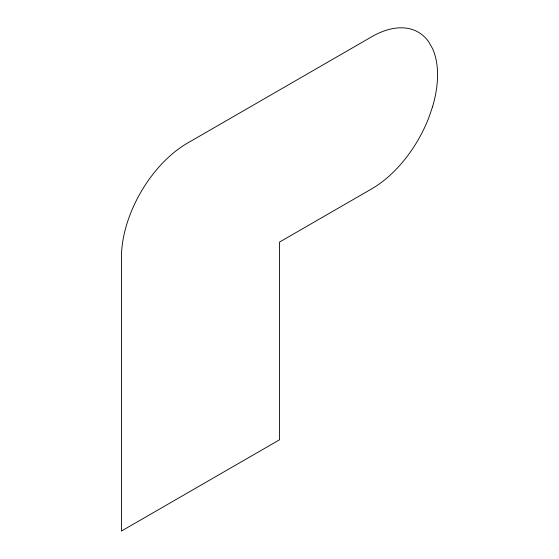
<?xml version="1.0" encoding="UTF-8"?>
<svg xmlns="http://www.w3.org/2000/svg" width="559" height="559" viewBox="0 0 559 559"><rect width="100%" height="100%" fill="white"/><g stroke="black" fill="none" stroke-linecap="round" stroke-linejoin="round"><path stroke-width="0.84" d="M432.54 106.79L428.732 117.907A93.129 53.769 -60 0 1 371.7 188.858L279.5 242.089L279.5 439.8L121.45 531.05L121.45 257.294A93.129 53.769 -60 0 1 187.3 143.23L371.7 36.775A93.129 53.769 -60 0 1 428.732 41.869L432.54 48.591A93.129 53.769 -60 0 1 432.54 106.79"/></g></svg>
